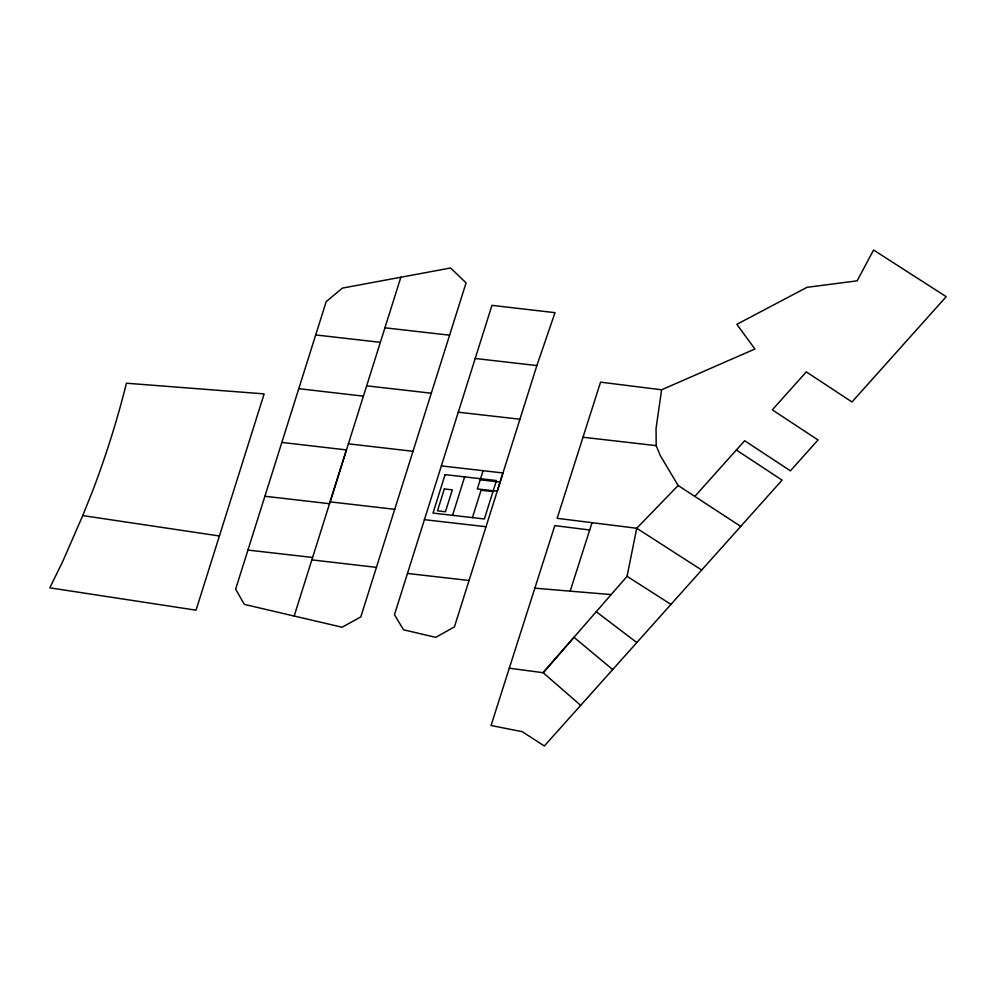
<?xml version="1.0" encoding="UTF-8"?>
<svg xmlns="http://www.w3.org/2000/svg" width="996" height="996" viewBox="0 0 996 996"><rect width="100%" height="100%" fill="white"/><g stroke="black" fill="none" stroke-linecap="round" stroke-linejoin="round"><path stroke-width="1.49" d="M694.971 496.245L744.659 440.73L790.401 470.834L818.027 439.946L772.311 409.854L806.299 371.894L851.978 401.973L946.2 296.659L873.579 250.008L857.158 280.835L807.009 287.321L736.853 324.323L754.893 349.023L661.605 389.785L656.053 428.429L656.202 445.648L660.149 455.334L678.139 485.513L740.725 526.398L782.084 480.122L736.368 450.03M740.725 526.398L544.326 745.992L522.302 731.711L491.053 725.511L509.292 668.216L543.169 672.711L627.057 576.311L636.73 528.254L678.139 485.513M294.169 616.051L342.114 627.231L360.826 616.885L466.078 282.864L450.553 267.999L342.387 288.105L326.19 301.639L235.641 589.122L244.331 604.385L294.169 616.051L400.853 277.237M536.869 365.582L554.996 312.669L491.949 305.361L394.453 614.744L403.542 629.796L435.787 637.34L454.425 626.858L536.869 365.582L475.167 358.473M452.558 515.33L464.646 476.885M483.072 470.685L477.333 488.924L497.216 491.202L502.955 472.963L441.377 465.904M472.44 517.609L481.043 490.231L492.983 491.601M509.292 668.216L554.809 525.627L589.669 529.984M534.864 588.175L570.173 591.151L592.022 522.688M82.743 515.579L92.852 490.343A1093.733 898.118 -26.4 0 0 126.442 383.211L264.139 393.893L196.038 610.187L49.8 587.827L62.661 561.657L82.743 515.579L219.394 535.985M570.173 591.151L611.171 594.587M384.917 327.809L449.594 335.179M315.707 334.942L380.335 342.325M366.653 385.825L431.28 393.208M458.26 412.207L519.949 419.216M407.451 573.447L469.029 580.494M582.996 437.232L656.202 445.648M281.843 442.423L346.421 449.918L330.112 501.86L394.715 509.317M480.197 479.811L500.092 482.089M264.948 496.257L329.527 503.702M424.445 519.675L486.048 526.735M247.942 550.066L312.595 557.474M311.885 559.889L376.426 567.371M298.775 388.664L363.391 396.171M348.388 443.805L413.004 451.313M661.605 389.785L600.551 382.153L557.15 518.318L636.73 528.254L701.67 570.023M627.057 576.311L670.968 604.398M596.255 611.743L636.818 642.545M612.677 669.536L573.995 637.316L543.169 672.711L580.668 705.355M445.075 474.644L432.999 513.089L484.367 518.978L496.456 480.533L445.075 474.644M444.365 488.936L437.481 510.836L445.436 511.745L452.321 489.845L444.365 488.936"/></g></svg>
